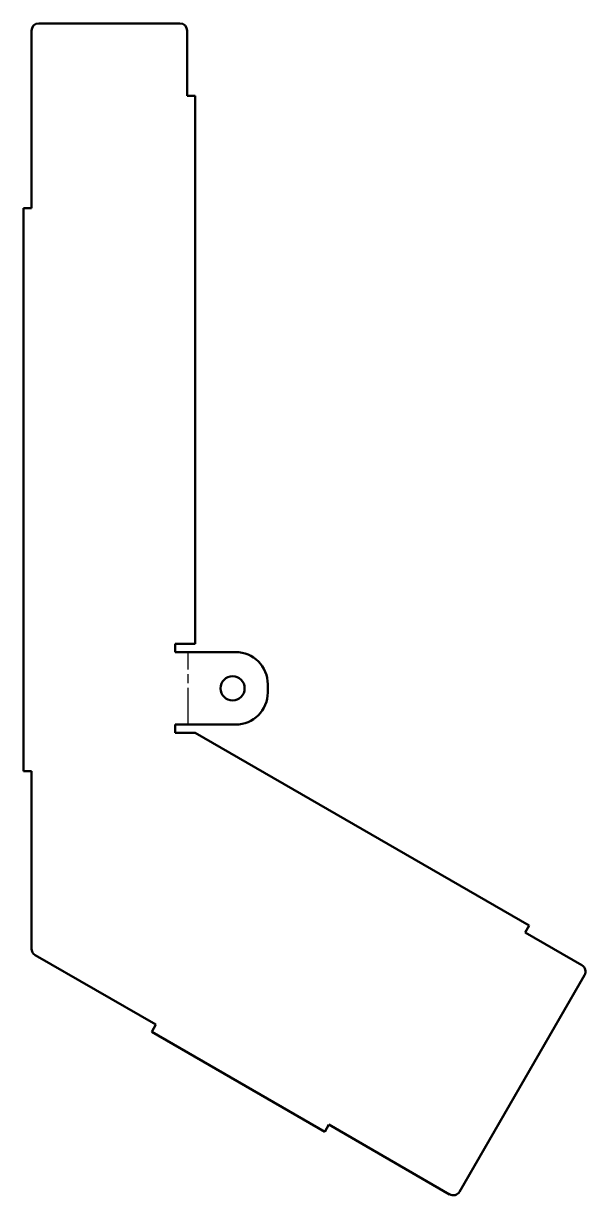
# Model space of a CAD drawing. Header units: inches. Extents: x 0 to 140, y 0 to 291.
import ezdxf

# ---------------------------------------------------------------- set-up
doc = ezdxf.new("R2010")
doc.units = ezdxf.units.IN
doc.header["$MEASUREMENT"] = 0
doc.linetypes.add('Chain', pattern=[13.68, 9.12, -1.14, 2.28, -1.14])
doc.layers.add('Bend Centerline (ANSI)', color=7, linetype='Chain', lineweight=25)
doc.layers.add('Visible (ANSI)', color=7, linetype='Continuous', lineweight=50)

# ---------------------------------------------------------------- blocks, each defined once
blk = doc.blocks.new('DSPY-MAQ-01-CL01_Sheet_5_DSPY-MAQ-01-CL01 (Desplegado)')
at = {"layer": 'Bend Centerline (ANSI)'}
blk.add_line((-28.83, -28.59), (-28.83, -10.59), dxfattribs=at)
at = {"layer": 'Visible (ANSI)'}
for p, q in [((-67.69, 143.52), (-67.69, 99.47)), ((-30.89, 145.32), (-65.89, 145.32)), ((-29.09, 127.32), (-29.09, 143.52)), ((-27.09, 127.32), (-29.09, 127.32)), ((-27.09, -8.59), (-27.09, 127.32)), ((-67.69, 99.47), (-69.69, 99.47)), ((-69.69, 99.47), (-69.69, -40.13)), ((-32.09, -8.59), (-27.09, -8.59)), ((-32.09, -10.59), (-32.09, -8.59)), ((-17.09, -10.59), (-32.09, -10.59)), ((-9.09, -18.59), (-9.09, -20.59)), ((-32.09, -30.59), (-32.09, -28.59)), ((-17.09, -28.59), (-32.09, -28.59)), ((-27.09, -30.59), (-32.09, -30.59)), ((55.76, -78.43), (-27.09, -30.59)), ((-69.69, -40.13), (-67.69, -40.13)), ((-67.69, -40.13), (-67.69, -84.17)), ((54.76, -80.17), (55.76, -78.43)), ((68.79, -88.27), (54.76, -80.17)), ((-66.79, -85.73), (-36.88, -103)), ((38.45, -144.42), (69.45, -90.72)), ((-36.88, -103), (-37.88, -104.74)), ((-37.88, -104.74), (5.08, -129.54)), ((5.08, -129.54), (6.08, -127.8)), ((6.08, -127.8), (35.99, -145.08))]:
    blk.add_line(p, q, dxfattribs=at)
blk.add_circle((-17.83, -19.59), 3, dxfattribs=at)
for centre, start, end in [((-65.89, 143.52), 90, 180), ((-30.89, 143.52), 360, 90), ((-65.89, -84.17), 180, 240), ((67.89, -89.82), 330, 60), ((36.89, -143.52), 240, 330)]:
    blk.add_arc(centre, 1.8, start, end, dxfattribs=at)
at = {"layer": 'Visible (ANSI)', "extrusion": (0, 0, -1)}
for centre, start, end in [((17.09, -18.59), 90, 180), ((17.09, -20.59), 180, 270)]:
    blk.add_arc(centre, 8, start, end, dxfattribs=at)

msp = doc.modelspace()

# ---------------------------------------------------------------- block references
msp.add_blockref('DSPY-MAQ-01-CL01_Sheet_5_DSPY-MAQ-01-CL01 (Desplegado)', (69.69, 145.26))

doc.saveas('drawing.dxf')
